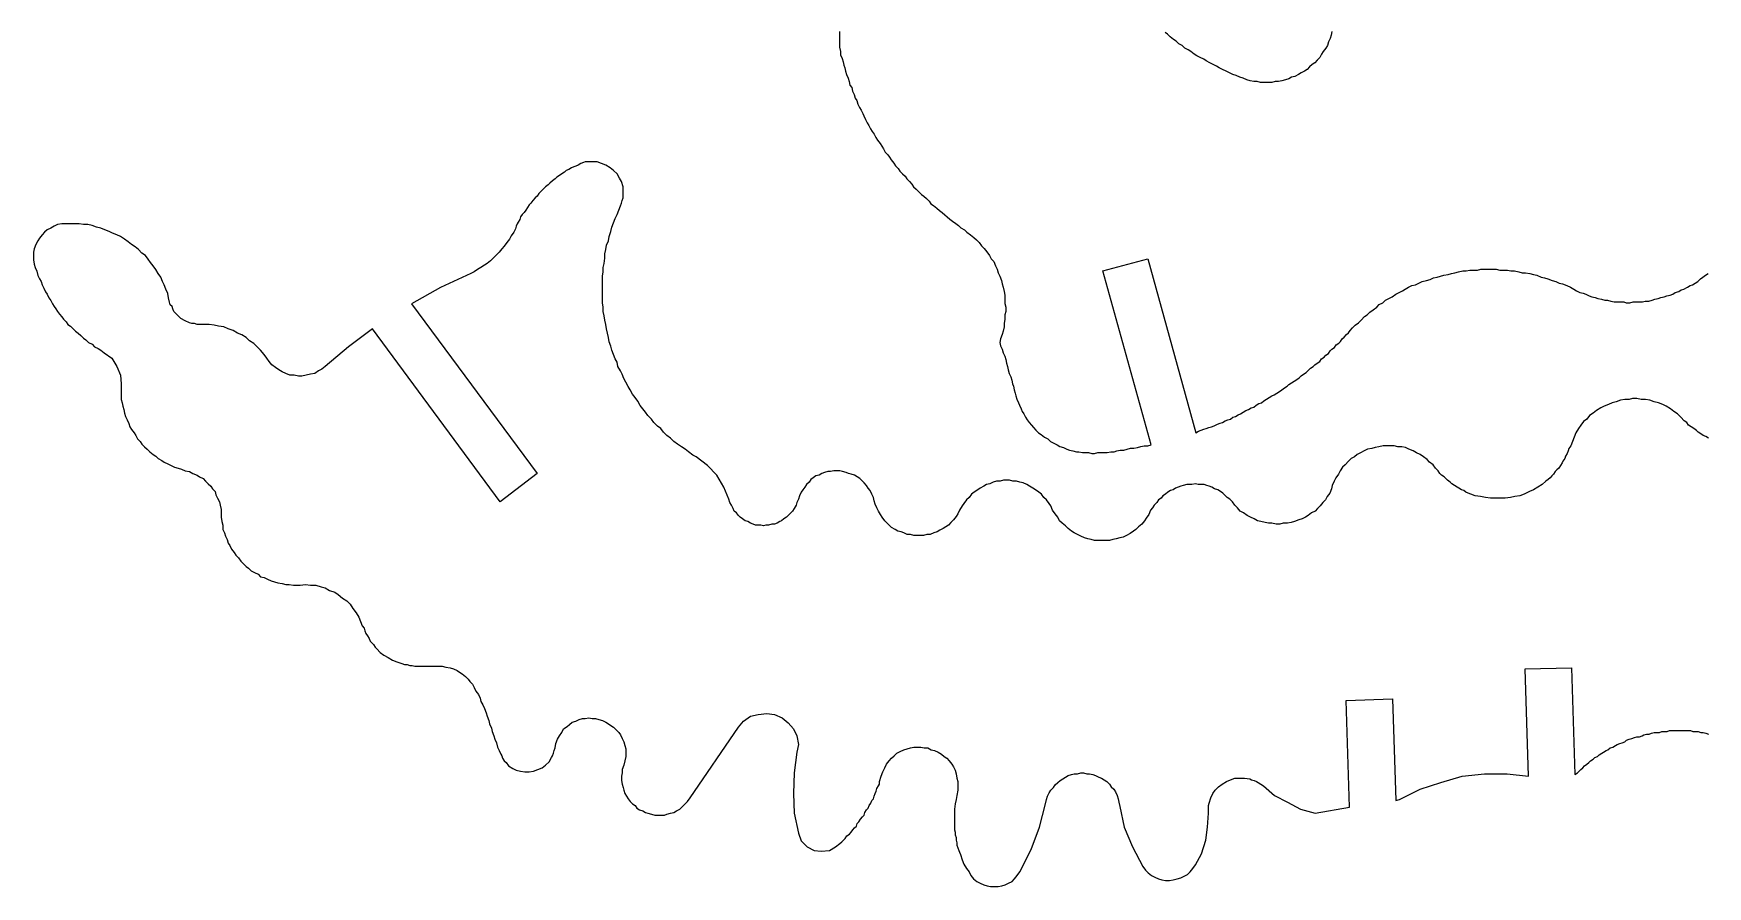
# Model space of a CAD drawing. Extents: x 3 to 449, y 3 to 233.
# Drawn here: x 3 to 112, y 3 to 58.5 of the extents above; entities that cross this region are included whole.
import ezdxf

# ---------------------------------------------------------------- set-up
doc = ezdxf.new("R2010")
doc.units = 0
doc.layers.add('DEFAULT_LAYER', color=1, linetype='CONTINUOUS')

msp = doc.modelspace()

# ---------------------------------------------------------------- linework, layer by layer
at = {"layer": 'DEFAULT_LAYER'}
for points in [[(55.48, 58.65), (55.48, 58.42), (55.48, 58.14), (55.48, 57.92), (55.48, 57.64), (55.54, 57.36), (55.54, 57.14), (55.65, 56.91), (55.71, 56.69), (55.76, 56.46), (55.82, 56.29), (55.87, 56.07), (55.93, 55.85), (56.04, 55.62), (56.1, 55.4), (56.15, 55.17), (56.27, 55.01), (56.32, 54.78), (56.43, 54.56), (56.49, 54.33), (56.6, 54.17), (56.66, 53.94), (56.77, 53.72), (56.88, 53.55), (56.99, 53.33), (57.05, 53.16), (57.16, 52.93), (57.27, 52.71), (57.39, 52.54), (57.5, 52.32), (57.61, 52.15), (57.72, 51.98), (57.83, 51.76), (57.95, 51.59), (58.11, 51.37), (58.23, 51.2), (58.34, 51.03), (58.45, 50.81), (58.62, 50.64), (58.73, 50.47), (58.84, 50.3), (59.01, 50.08), (59.12, 49.91), (59.29, 49.74), (59.4, 49.57), (59.57, 49.4), (59.74, 49.24), (59.85, 49.07), (60.02, 48.9), (60.19, 48.73), (60.3, 48.56), (60.47, 48.4), (60.64, 48.23), (60.8, 48.06), (60.97, 47.95), (61.14, 47.78), (61.31, 47.61), (61.42, 47.44), (61.59, 47.33), (61.81, 47.16), (61.98, 47), (62.15, 46.88), (62.32, 46.72), (62.48, 46.6), (62.65, 46.44), (62.82, 46.32), (63.04, 46.16), (63.21, 46.04), (63.38, 45.88), (63.6, 45.76), (63.77, 45.6), (64, 45.43), (64.22, 45.26), (64.39, 45.09), (64.56, 44.92), (64.72, 44.7), (64.89, 44.53), (65.06, 44.31), (65.23, 44.08), (65.34, 43.86), (65.51, 43.69), (65.62, 43.41), (65.73, 43.19), (65.79, 42.96), (65.9, 42.74), (66.01, 42.46), (66.07, 42.23), (66.12, 42.01), (66.18, 41.73), (66.24, 41.51), (66.24, 41.23), (66.24, 40.95), (66.29, 40.72), (66.29, 40.44), (66.24, 40.22), (66.24, 39.94), (66.18, 39.66), (66.18, 39.43), (66.12, 39.15), (66.07, 38.93), (65.96, 38.65), (65.9, 38.43), (65.96, 38.2), (66.07, 37.98), (66.12, 37.75), (66.24, 37.53), (66.29, 37.31), (66.35, 37.08), (66.4, 36.86), (66.46, 36.63), (66.52, 36.41), (66.63, 36.19), (66.68, 35.96), (66.74, 35.74), (66.8, 35.57), (66.85, 35.35), (66.91, 35.12), (66.96, 34.95), (67.02, 34.73), (67.13, 34.5), (67.19, 34.34), (67.3, 34.11), (67.36, 33.94), (67.47, 33.78), (67.58, 33.55), (67.69, 33.38), (67.81, 33.22), (67.97, 33.05), (68.09, 32.88), (68.25, 32.71), (68.42, 32.54), (68.59, 32.43), (68.81, 32.26), (69.04, 32.15), (69.21, 31.98), (69.43, 31.87), (69.65, 31.76), (69.82, 31.65), (70.05, 31.59), (70.27, 31.48), (70.44, 31.42), (70.66, 31.37), (70.89, 31.31), (71.05, 31.31), (71.28, 31.26), (71.5, 31.26), (71.67, 31.26), (71.89, 31.2), (72.06, 31.2), (72.29, 31.26), (72.51, 31.26), (72.73, 31.26), (72.9, 31.26), (73.13, 31.31), (73.35, 31.31), (73.52, 31.37), (73.74, 31.42), (73.97, 31.42), (74.19, 31.48), (74.41, 31.54), (74.64, 31.54), (74.86, 31.59), (75.09, 31.65), (75.31, 31.7), (75.54, 31.7), (75.76, 31.76), (72.62, 43.08), (75.54, 43.86), (78.67, 32.54), (78.84, 32.66), (79.01, 32.71), (79.18, 32.77), (79.34, 32.82), (79.51, 32.88), (79.68, 32.94), (79.85, 32.99), (80.07, 33.1), (80.24, 33.16), (80.41, 33.22), (80.58, 33.33), (80.74, 33.38), (80.91, 33.44), (81.08, 33.55), (81.25, 33.61), (81.42, 33.72), (81.58, 33.78), (81.75, 33.89), (81.92, 34), (82.09, 34.06), (82.26, 34.17), (82.43, 34.22), (82.59, 34.34), (82.76, 34.45), (82.93, 34.5), (83.1, 34.62), (83.27, 34.73), (83.43, 34.84), (83.6, 34.95), (83.77, 35.01), (83.94, 35.12), (84.11, 35.23), (84.27, 35.35), (84.44, 35.46), (84.61, 35.57), (84.72, 35.68), (84.89, 35.79), (85.06, 35.91), (85.23, 36.02), (85.39, 36.13), (85.51, 36.24), (85.67, 36.35), (85.84, 36.47), (85.95, 36.58), (86.12, 36.75), (86.29, 36.86), (86.4, 36.97), (86.57, 37.08), (86.74, 37.19), (86.85, 37.36), (87.02, 37.47), (87.13, 37.59), (87.3, 37.7), (87.41, 37.87), (87.52, 37.98), (87.69, 38.09), (87.8, 38.26), (87.97, 38.37), (88.08, 38.48), (88.19, 38.65), (88.31, 38.76), (88.47, 38.93), (88.59, 39.04), (88.7, 39.21), (88.87, 39.38), (89.04, 39.55), (89.26, 39.71), (89.43, 39.88), (89.65, 40.11), (89.82, 40.22), (89.99, 40.39), (90.21, 40.55), (90.44, 40.72), (90.6, 40.89), (90.83, 41), (91, 41.17), (91.22, 41.28), (91.44, 41.39), (91.67, 41.56), (91.89, 41.67), (92.12, 41.79), (92.28, 41.9), (92.51, 42.01), (92.73, 42.12), (92.96, 42.18), (93.18, 42.29), (93.4, 42.4), (93.68, 42.46), (93.91, 42.52), (94.13, 42.63), (94.36, 42.68), (94.58, 42.74), (94.8, 42.8), (95.08, 42.85), (95.31, 42.91), (95.53, 42.96), (95.76, 43.02), (96.04, 43.08), (96.26, 43.08), (96.49, 43.13), (96.77, 43.13), (96.99, 43.13), (97.21, 43.19), (97.49, 43.19), (97.72, 43.19), (97.94, 43.19), (98.22, 43.19), (98.45, 43.13), (98.67, 43.13), (98.95, 43.13), (99.17, 43.08), (99.4, 43.08), (99.68, 43.02), (99.9, 42.96), (100.13, 42.96), (100.41, 42.91), (100.63, 42.85), (100.85, 42.8), (101.13, 42.68), (101.36, 42.63), (101.58, 42.57), (101.86, 42.46), (102.09, 42.4), (102.31, 42.29), (102.53, 42.23), (102.81, 42.12), (103.04, 42.01), (103.26, 41.9), (103.43, 41.79), (103.66, 41.67), (103.88, 41.62), (104.05, 41.56), (104.27, 41.45), (104.44, 41.39), (104.66, 41.34), (104.83, 41.28), (105.06, 41.23), (105.28, 41.17), (105.45, 41.17), (105.67, 41.11), (105.9, 41.06), (106.06, 41.06), (106.29, 41.06), (106.51, 41.06), (106.68, 41), (106.9, 41), (107.13, 41.06), (107.3, 41.06), (107.52, 41.06), (107.74, 41.06), (107.91, 41.11), (108.14, 41.11), (108.36, 41.17), (108.53, 41.23), (108.75, 41.28), (108.92, 41.34), (109.14, 41.39), (109.31, 41.45), (109.54, 41.51), (109.7, 41.56), (109.87, 41.67), (110.1, 41.73), (110.26, 41.84), (110.43, 41.9), (110.66, 42.01), (110.83, 42.12), (110.99, 42.18), (111.16, 42.29), (111.33, 42.4), (111.5, 42.57), (111.67, 42.68), (111.83, 42.8), (112, 42.91)], [(87.52, 58.65), (87.47, 58.42), (87.41, 58.2), (87.3, 57.98), (87.24, 57.75), (87.13, 57.58), (86.96, 57.36), (86.85, 57.19), (86.74, 56.97), (86.57, 56.8), (86.4, 56.63), (86.23, 56.52), (86.07, 56.35), (85.9, 56.18), (85.73, 56.07), (85.51, 55.96), (85.34, 55.85), (85.11, 55.73), (84.89, 55.68), (84.72, 55.57), (84.5, 55.51), (84.27, 55.45), (84.05, 55.4), (83.83, 55.4), (83.6, 55.34), (83.32, 55.34), (83.1, 55.34), (82.87, 55.34), (82.65, 55.4), (82.43, 55.4), (82.2, 55.45), (81.98, 55.51), (81.75, 55.62), (81.53, 55.68), (81.3, 55.79), (81.08, 55.85), (80.86, 55.96), (80.63, 56.07), (80.41, 56.18), (80.18, 56.29), (80.02, 56.41), (79.79, 56.52), (79.57, 56.63), (79.34, 56.74), (79.18, 56.86), (78.95, 56.97), (78.73, 57.08), (78.56, 57.19), (78.34, 57.36), (78.17, 57.47), (77.94, 57.58), (77.78, 57.75), (77.55, 57.86), (77.38, 58.03), (77.22, 58.14), (76.99, 58.31), (76.82, 58.48), (76.66, 58.59)], [(112.02, 32.2), (111.85, 32.31), (111.69, 32.37), (111.52, 32.48), (111.35, 32.59), (111.24, 32.7), (111.07, 32.82), (110.9, 32.93), (110.73, 33.04), (110.62, 33.21), (110.45, 33.32), (110.23, 33.55), (110.01, 33.77), (109.78, 33.94), (109.56, 34.11), (109.28, 34.27), (109.05, 34.39), (108.77, 34.5), (108.49, 34.55), (108.21, 34.67), (107.93, 34.72), (107.65, 34.72), (107.37, 34.78), (107.09, 34.78), (106.87, 34.72), (106.59, 34.72), (106.31, 34.67), (106.03, 34.55), (105.75, 34.5), (105.53, 34.39), (105.25, 34.27), (105.02, 34.16), (104.74, 33.99), (104.52, 33.83), (104.29, 33.66), (104.12, 33.43), (103.9, 33.27), (103.73, 33.04), (103.56, 32.82), (103.4, 32.54), (103.28, 32.26), (103.17, 31.98), (103.06, 31.7), (102.95, 31.53), (102.89, 31.36), (102.84, 31.19), (102.72, 31.02), (102.67, 30.86), (102.56, 30.69), (102.5, 30.58), (102.39, 30.41), (102.28, 30.24), (102.16, 30.13), (102.05, 30.02), (101.94, 29.85), (101.83, 29.74), (101.72, 29.62), (101.6, 29.51), (101.44, 29.4), (101.21, 29.18), (100.93, 29.01), (100.65, 28.84), (100.37, 28.73), (100.04, 28.56), (99.76, 28.45), (99.42, 28.39), (99.14, 28.34), (98.8, 28.28), (98.47, 28.28), (98.13, 28.28), (97.85, 28.28), (97.51, 28.34), (97.18, 28.39), (96.84, 28.45), (96.56, 28.56), (96.39, 28.62), (96.23, 28.67), (96.11, 28.78), (95.95, 28.84), (95.78, 28.95), (95.67, 29.01), (95.5, 29.12), (95.33, 29.23), (95.22, 29.34), (95.05, 29.46), (94.94, 29.57), (94.83, 29.68), (94.66, 29.79), (94.55, 29.9), (94.43, 30.07), (94.27, 30.24), (94.1, 30.46), (93.87, 30.63), (93.71, 30.8), (93.48, 30.97), (93.26, 31.14), (93.03, 31.25), (92.81, 31.36), (92.53, 31.47), (92.31, 31.58), (92.08, 31.64), (91.8, 31.64), (91.58, 31.7), (91.3, 31.7), (91.07, 31.7), (90.85, 31.7), (90.57, 31.64), (90.34, 31.58), (90.12, 31.53), (89.84, 31.47), (89.62, 31.36), (89.39, 31.25), (89.17, 31.14), (89, 30.97), (88.78, 30.86), (88.61, 30.69), (88.38, 30.46), (88.22, 30.3), (88.05, 30.07), (87.94, 29.85), (87.77, 29.62), (87.66, 29.4), (87.54, 29.12), (87.49, 28.9), (87.38, 28.62), (87.21, 28.39), (87.1, 28.17), (86.93, 28), (86.76, 27.78), (86.59, 27.61), (86.42, 27.44), (86.2, 27.33), (85.98, 27.16), (85.81, 27.05), (85.58, 26.94), (85.36, 26.88), (85.08, 26.77), (84.86, 26.71), (84.63, 26.66), (84.35, 26.66), (84.13, 26.6), (83.9, 26.6), (83.62, 26.66), (83.4, 26.66), (83.17, 26.71), (82.89, 26.77), (82.67, 26.82), (82.45, 26.94), (82.22, 27.05), (82, 27.16), (81.77, 27.33), (81.55, 27.44), (81.38, 27.66), (81.21, 27.83), (81.05, 28.06), (80.88, 28.22), (80.71, 28.34), (80.54, 28.5), (80.43, 28.62), (80.26, 28.73), (80.09, 28.84), (79.87, 28.9), (79.7, 29.01), (79.53, 29.06), (79.37, 29.12), (79.2, 29.18), (78.97, 29.18), (78.81, 29.18), (78.64, 29.23), (78.41, 29.18), (78.25, 29.18), (78.08, 29.18), (77.85, 29.12), (77.69, 29.06), (77.52, 29.01), (77.35, 28.95), (77.18, 28.84), (77.01, 28.78), (76.85, 28.67), (76.68, 28.56), (76.51, 28.45), (76.4, 28.28), (76.23, 28.17), (76.12, 28), (75.95, 27.83), (75.84, 27.66), (75.72, 27.5), (75.61, 27.22), (75.44, 26.99), (75.33, 26.82), (75.16, 26.6), (74.94, 26.43), (74.77, 26.26), (74.6, 26.15), (74.38, 25.98), (74.16, 25.87), (73.93, 25.76), (73.71, 25.7), (73.48, 25.65), (73.26, 25.59), (73.04, 25.53), (72.81, 25.53), (72.59, 25.53), (72.31, 25.53), (72.08, 25.53), (71.86, 25.59), (71.64, 25.65), (71.41, 25.7), (71.19, 25.81), (70.96, 25.93), (70.74, 26.04), (70.57, 26.15), (70.35, 26.32), (70.18, 26.49), (69.96, 26.66), (69.79, 26.82), (69.68, 27.05), (69.51, 27.27), (69.34, 27.5), (69.23, 27.78), (69.12, 27.94), (68.95, 28.17), (68.78, 28.34), (68.61, 28.56), (68.44, 28.67), (68.22, 28.84), (68.05, 28.95), (67.83, 29.06), (67.66, 29.18), (67.43, 29.29), (67.21, 29.34), (66.99, 29.4), (66.76, 29.4), (66.54, 29.46), (66.31, 29.46), (66.15, 29.46), (65.92, 29.4), (65.7, 29.4), (65.47, 29.34), (65.25, 29.23), (65.03, 29.18), (64.86, 29.06), (64.63, 28.95), (64.47, 28.84), (64.24, 28.67), (64.07, 28.56), (63.91, 28.34), (63.74, 28.17), (63.57, 27.94), (63.46, 27.78), (63.29, 27.5), (63.18, 27.27), (63.07, 27.1), (62.9, 26.88), (62.73, 26.71), (62.56, 26.54), (62.39, 26.43), (62.23, 26.32), (62, 26.21), (61.83, 26.1), (61.61, 26.04), (61.38, 25.93), (61.16, 25.93), (60.94, 25.87), (60.77, 25.87), (60.54, 25.87), (60.32, 25.87), (60.1, 25.93), (59.87, 25.93), (59.65, 26.04), (59.48, 26.1), (59.26, 26.15), (59.09, 26.26), (58.86, 26.38), (58.7, 26.54), (58.53, 26.71), (58.42, 26.82), (58.25, 27.05), (58.14, 27.22), (58.02, 27.44), (57.91, 27.66), (57.8, 27.89), (57.74, 28.11), (57.69, 28.34), (57.58, 28.56), (57.46, 28.78), (57.35, 28.95), (57.24, 29.12), (57.07, 29.29), (56.96, 29.4), (56.79, 29.57), (56.62, 29.68), (56.46, 29.79), (56.23, 29.85), (56.06, 29.9), (55.9, 29.96), (55.67, 30.02), (55.5, 30.07), (55.28, 30.07), (55.11, 30.07), (54.89, 30.02), (54.72, 30.02), (54.49, 29.96), (54.33, 29.9), (54.16, 29.79), (53.93, 29.74), (53.77, 29.62), (53.6, 29.51), (53.49, 29.34), (53.32, 29.18), (53.21, 29.01), (53.09, 28.84), (52.98, 28.67), (52.87, 28.45), (52.81, 28.22), (52.7, 28), (52.65, 27.83), (52.53, 27.61), (52.42, 27.44), (52.31, 27.33), (52.14, 27.16), (52.03, 27.05), (51.86, 26.94), (51.69, 26.82), (51.58, 26.77), (51.41, 26.66), (51.25, 26.6), (51.08, 26.6), (50.85, 26.54), (50.69, 26.54), (50.52, 26.49), (50.35, 26.54), (50.18, 26.54), (50.01, 26.54), (49.85, 26.6), (49.68, 26.66), (49.51, 26.77), (49.34, 26.82), (49.17, 26.94), (49.01, 27.05), (48.89, 27.16), (48.78, 27.33), (48.61, 27.44), (48.56, 27.61), (48.45, 27.83), (48.33, 28), (48.28, 28.22), (47.94, 29.01), (47.49, 29.79), (46.88, 30.41), (46.15, 30.97), (45.92, 31.08), (45.64, 31.3), (45.42, 31.47), (45.2, 31.64), (44.92, 31.81), (44.69, 31.98), (44.47, 32.2), (44.24, 32.37), (44.02, 32.59), (43.85, 32.82), (43.63, 32.98), (43.4, 33.21), (43.24, 33.43), (43.01, 33.66), (42.84, 33.88), (42.68, 34.11), (42.51, 34.33), (42.34, 34.61), (42.17, 34.83), (42, 35.06), (41.84, 35.34), (41.72, 35.56), (41.56, 35.84), (41.44, 36.07), (41.33, 36.35), (41.22, 36.57), (41.05, 36.85), (41, 37.13), (40.88, 37.35), (40.77, 37.63), (40.66, 37.91), (40.6, 38.19), (40.49, 38.47), (40.44, 38.75), (40.38, 39.03), (40.32, 39.31), (40.27, 39.59), (40.21, 39.87), (40.15, 40.15), (40.1, 40.44), (40.1, 40.72), (40.04, 41), (40.04, 41.28), (40.04, 41.56), (40.04, 41.84), (40.04, 42.17), (40.04, 42.45), (40.04, 42.73), (40.1, 43.01), (40.1, 43.29), (40.15, 43.57), (40.21, 43.91), (40.21, 44.19), (40.27, 44.47), (40.32, 44.75), (40.44, 45.03), (40.49, 45.31), (40.6, 45.64), (40.66, 45.92), (40.77, 46.2), (40.88, 46.48), (41, 46.76), (41.11, 47.04), (41.22, 47.32), (41.28, 47.49), (41.33, 47.66), (41.39, 47.83), (41.39, 47.94), (41.39, 48.28), (41.39, 48.56), (41.28, 48.89), (41.16, 49.12), (41, 49.4), (40.77, 49.62), (40.55, 49.79), (40.27, 49.96), (39.99, 50.07), (39.71, 50.18), (39.43, 50.18), (39.09, 50.18), (38.92, 50.18), (38.81, 50.13), (38.64, 50.07), (38.47, 49.96), (38.31, 49.9), (38.19, 49.85), (38.03, 49.79), (37.86, 49.68), (37.69, 49.62), (37.58, 49.51), (37.41, 49.4), (37.24, 49.29), (37.07, 49.17), (36.96, 49.06), (36.79, 48.95), (36.63, 48.78), (36.51, 48.67), (36.35, 48.56), (36.18, 48.39), (36.07, 48.28), (35.9, 48.11), (35.79, 47.94), (35.67, 47.83), (35.51, 47.66), (35.39, 47.49), (35.28, 47.38), (35.17, 47.21), (35.06, 47.04), (34.95, 46.88), (34.83, 46.76), (34.72, 46.6), (34.67, 46.43), (34.55, 46.26), (34.5, 46.15), (34.44, 45.98), (34.39, 45.81), (34.27, 45.59), (34.11, 45.36), (33.99, 45.14), (33.83, 44.92), (33.66, 44.69), (33.49, 44.52), (33.32, 44.3), (33.15, 44.13), (32.98, 43.96), (32.76, 43.74), (32.54, 43.57), (32.37, 43.46), (32.14, 43.29), (31.92, 43.18), (31.7, 43.01), (31.47, 42.9), (29.51, 42), (27.61, 40.94), (35.79, 29.9), (33.38, 28.06), (25.09, 39.31), (23.52, 38.14), (22.01, 36.85), (21.78, 36.68), (21.56, 36.57), (21.33, 36.4), (21.05, 36.35), (20.77, 36.29), (20.49, 36.23), (20.27, 36.23), (19.99, 36.29), (19.71, 36.29), (19.43, 36.4), (19.21, 36.51), (18.98, 36.63), (18.76, 36.79), (18.53, 36.96), (18.36, 37.19), (18.2, 37.41), (18.03, 37.63), (17.8, 37.91), (17.58, 38.14), (17.36, 38.36), (17.08, 38.53), (16.85, 38.75), (16.57, 38.92), (16.29, 39.03), (16.01, 39.2), (15.68, 39.31), (15.4, 39.43), (15.06, 39.48), (14.78, 39.54), (14.44, 39.59), (14.16, 39.59), (13.83, 39.59), (13.66, 39.59), (13.49, 39.65), (13.32, 39.65), (13.16, 39.71), (12.88, 39.82), (12.6, 39.99), (12.37, 40.21), (12.15, 40.44), (12.09, 40.6), (12.04, 40.77), (11.92, 40.88), (11.87, 41.05), (11.81, 41.33), (11.76, 41.61), (11.64, 41.89), (11.53, 42.17), (11.42, 42.4), (11.31, 42.68), (11.14, 42.9), (10.97, 43.18), (10.8, 43.4), (10.63, 43.63), (10.47, 43.85), (10.3, 44.08), (10.07, 44.24), (9.85, 44.47), (9.63, 44.64), (9.4, 44.8), (9.18, 44.97), (8.95, 45.14), (8.67, 45.31), (8.45, 45.42), (8.17, 45.53), (7.95, 45.64), (7.67, 45.76), (7.39, 45.87), (7.11, 45.92), (6.83, 46.04), (6.55, 46.09), (6.27, 46.09), (5.99, 46.15), (5.71, 46.15), (5.43, 46.15), (5.15, 46.15), (4.87, 46.15), (4.59, 46.09), (4.36, 45.98), (4.14, 45.87), (3.91, 45.76), (3.74, 45.59), (3.58, 45.42), (3.41, 45.2), (3.3, 45.03), (3.18, 44.8), (3.07, 44.52), (3.02, 44.3), (3.02, 44.08), (3.02, 43.8), (3.07, 43.52), (3.13, 43.29), (3.24, 43.07), (3.3, 42.79), (3.41, 42.56), (3.52, 42.4), (3.58, 42.17), (3.69, 41.95), (3.8, 41.72), (3.91, 41.56), (4.02, 41.33), (4.14, 41.16), (4.25, 40.94), (4.36, 40.77), (4.47, 40.6), (4.59, 40.44), (4.7, 40.27), (4.87, 40.1), (4.98, 39.93), (5.15, 39.76), (5.26, 39.59), (5.43, 39.48), (5.59, 39.31), (5.76, 39.15), (5.93, 39.03), (6.1, 38.87), (6.27, 38.7), (6.43, 38.59), (6.6, 38.42), (6.83, 38.31), (6.99, 38.14), (7.22, 38.03), (7.39, 37.91), (7.61, 37.75), (8.11, 37.41), (8.45, 36.85), (8.67, 36.29), (8.73, 35.73), (8.73, 35.45), (8.73, 35.23), (8.73, 35), (8.73, 34.72), (8.79, 34.5), (8.84, 34.27), (8.9, 34.05), (8.95, 33.83), (9.01, 33.6), (9.12, 33.38), (9.23, 33.15), (9.29, 32.93), (9.4, 32.76), (9.57, 32.54), (9.68, 32.37), (9.79, 32.14), (9.96, 31.98), (10.07, 31.81), (10.24, 31.64), (10.41, 31.47), (10.58, 31.3), (10.8, 31.14), (10.97, 31.02), (11.14, 30.86), (11.36, 30.74), (11.53, 30.63), (11.76, 30.52), (11.98, 30.41), (12.2, 30.3), (12.43, 30.24), (12.65, 30.18), (12.88, 30.07), (13.16, 30.02), (13.38, 29.9), (13.66, 29.79), (13.83, 29.68), (14.05, 29.57), (14.22, 29.4), (14.39, 29.23), (14.56, 29.06), (14.67, 28.9), (14.84, 28.73), (14.89, 28.5), (15, 28.28), (15.12, 28.06), (15.17, 27.83), (15.23, 27.55), (15.23, 27.27), (15.23, 27.05), (15.28, 26.77), (15.34, 26.54), (15.34, 26.26), (15.45, 26.04), (15.51, 25.81), (15.62, 25.59), (15.68, 25.37), (15.79, 25.2), (15.9, 24.97), (16.07, 24.75), (16.18, 24.58), (16.35, 24.41), (16.52, 24.19), (16.68, 24.02), (16.85, 23.85), (17.02, 23.74), (17.19, 23.57), (17.41, 23.46), (17.64, 23.35), (17.8, 23.18), (18.03, 23.13), (18.25, 23.01), (18.48, 22.9), (18.7, 22.85), (18.93, 22.79), (19.21, 22.73), (19.43, 22.68), (19.65, 22.68), (19.93, 22.62), (20.16, 22.62), (20.38, 22.62), (20.72, 22.68), (21.05, 22.62), (21.39, 22.62), (21.73, 22.51), (22.01, 22.45), (22.29, 22.29), (22.62, 22.17), (22.85, 22.01), (23.13, 21.78), (23.41, 21.61), (23.63, 21.39), (23.8, 21.11), (24.02, 20.83), (24.19, 20.55), (24.3, 20.27), (24.41, 19.99), (24.53, 19.82), (24.58, 19.65), (24.64, 19.49), (24.75, 19.32), (24.86, 19.15), (24.92, 18.98), (25.03, 18.87), (25.14, 18.76), (25.25, 18.59), (25.37, 18.48), (25.59, 18.25), (25.81, 18.08), (26.1, 17.92), (26.38, 17.75), (26.66, 17.64), (26.99, 17.52), (27.16, 17.47), (27.33, 17.47), (27.5, 17.41), (27.66, 17.41), (27.83, 17.36), (28, 17.36), (28.17, 17.36), (28.34, 17.36), (28.5, 17.36), (28.73, 17.36), (28.9, 17.36), (29.01, 17.36), (29.34, 17.36), (29.62, 17.36), (29.85, 17.3), (30.13, 17.24), (30.35, 17.19), (30.58, 17.08), (30.74, 16.96), (30.91, 16.85), (31.14, 16.68), (31.3, 16.52), (31.42, 16.35), (31.58, 16.18), (31.7, 15.96), (31.81, 15.73), (31.98, 15.51), (32.09, 15.28), (32.14, 15.06), (32.26, 14.84), (32.37, 14.61), (32.48, 14.33), (32.54, 14.11), (32.65, 13.83), (32.7, 13.6), (32.82, 13.32), (32.87, 13.1), (32.98, 12.82), (33.04, 12.6), (33.15, 12.37), (33.21, 12.09), (33.32, 11.87), (33.43, 11.64), (33.49, 11.53), (33.55, 11.36), (33.66, 11.19), (33.77, 11.08), (33.94, 10.86), (34.22, 10.69), (34.44, 10.58), (34.72, 10.52), (35, 10.47), (35.28, 10.47), (35.56, 10.52), (35.84, 10.63), (36.12, 10.75), (36.35, 10.91), (36.57, 11.14), (36.74, 11.42), (36.79, 11.53), (36.85, 11.7), (36.91, 11.87), (36.96, 12.04), (37.02, 12.32), (37.13, 12.6), (37.24, 12.82), (37.41, 13.04), (37.52, 13.27), (37.75, 13.44), (37.91, 13.55), (38.08, 13.72), (38.31, 13.77), (38.53, 13.88), (38.75, 13.94), (38.92, 13.94), (39.15, 14), (39.37, 13.94), (39.59, 13.94), (39.82, 13.88), (40.04, 13.83), (40.27, 13.72), (40.44, 13.6), (40.6, 13.49), (40.77, 13.38), (40.94, 13.21), (41.11, 13.04), (41.22, 12.88), (41.33, 12.65), (41.44, 12.43), (41.5, 12.2), (41.56, 11.98), (41.56, 11.76), (41.56, 11.48), (41.5, 11.19), (41.44, 10.91), (41.33, 10.63), (41.33, 10.41), (41.28, 10.19), (41.28, 9.91), (41.33, 9.68), (41.39, 9.46), (41.44, 9.29), (41.5, 9.07), (41.61, 8.9), (41.72, 8.73), (41.84, 8.56), (42, 8.39), (42.17, 8.28), (42.28, 8.11), (42.45, 8), (42.68, 7.95), (42.84, 7.83), (43.01, 7.78), (43.24, 7.72), (43.46, 7.67), (43.63, 7.67), (43.85, 7.67), (44.08, 7.67), (44.24, 7.72), (44.47, 7.78), (44.69, 7.83), (44.86, 7.95), (45.08, 8.06), (45.25, 8.23), (45.42, 8.39), (45.59, 8.56), (45.76, 8.79), (48.89, 13.38), (49.23, 13.77), (49.68, 14.11), (50.18, 14.22), (50.74, 14.28), (51.25, 14.22), (51.75, 14), (52.14, 13.66), (52.48, 13.27), (52.7, 12.82), (52.81, 12.26), (52.7, 11.76), (52.53, 10.41), (52.48, 9.07), (52.53, 7.78), (52.81, 6.49), (52.98, 5.99), (53.37, 5.59), (53.82, 5.37), (54.27, 5.31), (54.83, 5.37), (55.22, 5.59), (55.5, 5.82), (55.62, 5.93), (55.73, 6.04), (55.84, 6.15), (55.95, 6.32), (56.12, 6.43), (56.23, 6.55), (56.34, 6.71), (56.46, 6.83), (56.57, 6.94), (56.62, 7.11), (56.74, 7.22), (56.85, 7.39), (56.96, 7.55), (57.07, 7.67), (57.13, 7.83), (57.24, 8), (57.35, 8.11), (57.41, 8.28), (57.52, 8.45), (57.58, 8.62), (57.69, 8.73), (57.74, 8.9), (57.8, 9.07), (57.86, 9.23), (57.91, 9.4), (58.02, 9.57), (58.08, 9.68), (58.08, 9.85), (58.19, 10.19), (58.3, 10.47), (58.42, 10.75), (58.53, 10.97), (58.7, 11.19), (58.86, 11.36), (59.03, 11.53), (59.2, 11.7), (59.42, 11.81), (59.65, 11.92), (59.87, 11.98), (60.1, 12.04), (60.32, 12.09), (60.54, 12.09), (60.77, 12.09), (60.99, 12.04), (61.22, 12.04), (61.44, 11.92), (61.66, 11.87), (61.89, 11.76), (62.11, 11.64), (62.28, 11.48), (62.45, 11.36), (62.62, 11.19), (62.79, 10.97), (62.9, 10.8), (63.01, 10.58), (63.07, 10.35), (63.12, 10.07), (63.18, 9.85), (63.18, 9.57), (63.18, 9.29), (63.12, 8.95), (63.07, 8.67), (63.01, 8.39), (62.95, 8.06), (62.95, 7.72), (62.95, 7.55), (62.95, 7.39), (62.95, 7.22), (62.95, 7.05), (62.95, 6.88), (62.95, 6.71), (63.01, 6.55), (63.01, 6.38), (63.07, 6.21), (63.07, 6.04), (63.12, 5.87), (63.12, 5.71), (63.18, 5.54), (63.23, 5.37), (63.29, 5.26), (63.35, 5.09), (63.46, 4.75), (63.57, 4.47), (63.74, 4.19), (63.91, 3.97), (64.02, 3.74), (64.19, 3.52), (64.41, 3.35), (64.63, 3.24), (64.86, 3.13), (65.08, 3.07), (65.31, 3.02), (65.53, 3.02), (65.81, 3.02), (66.03, 3.07), (66.26, 3.13), (66.48, 3.24), (66.71, 3.35), (66.87, 3.52), (67.04, 3.74), (67.21, 3.97), (67.94, 5.43), (68.5, 6.88), (68.89, 8.39), (68.95, 8.67), (69, 8.9), (69.12, 9.12), (69.23, 9.29), (69.4, 9.46), (69.51, 9.63), (69.68, 9.79), (69.84, 9.91), (70.01, 10.02), (70.18, 10.13), (70.35, 10.24), (70.57, 10.3), (70.74, 10.35), (70.96, 10.35), (71.19, 10.41), (71.36, 10.41), (71.58, 10.35), (71.75, 10.35), (71.97, 10.3), (72.14, 10.24), (72.36, 10.13), (72.53, 10.07), (72.7, 9.96), (72.87, 9.85), (73.04, 9.68), (73.15, 9.51), (73.32, 9.35), (73.43, 9.18), (73.54, 8.95), (73.6, 8.73), (73.65, 8.51), (73.71, 8.23), (73.99, 6.88), (74.55, 5.59), (75.22, 4.31), (75.39, 4.08), (75.56, 3.91), (75.78, 3.74), (76, 3.63), (76.23, 3.52), (76.45, 3.46), (76.68, 3.41), (76.96, 3.41), (77.18, 3.46), (77.46, 3.52), (77.69, 3.58), (77.91, 3.69), (78.13, 3.8), (78.3, 3.97), (78.47, 4.19), (78.64, 4.42), (79.03, 5.15), (79.31, 6.04), (79.42, 6.88), (79.48, 7.78), (79.48, 7.95), (79.48, 8.11), (79.48, 8.28), (79.53, 8.45), (79.65, 8.79), (79.76, 9.07), (79.93, 9.29), (80.15, 9.51), (80.37, 9.68), (80.65, 9.85), (80.93, 9.96), (81.21, 10.07), (81.55, 10.07), (81.83, 10.07), (82.17, 10.02), (82.28, 9.96), (82.45, 9.91), (82.61, 9.85), (82.73, 9.79), (82.89, 9.68), (83.06, 9.57), (83.79, 8.95), (84.63, 8.51), (85.47, 8.06), (86.42, 7.78), (88.66, 8.17), (88.44, 15.12), (91.47, 15.23), (91.69, 8.62), (91.91, 8.67), (93.26, 9.35), (94.6, 9.79), (96, 10.19), (97.46, 10.35), (98.92, 10.35), (100.32, 10.19), (100.09, 17.19), (103.12, 17.24), (103.34, 10.3), (103.51, 10.41), (103.62, 10.52), (103.73, 10.63), (103.84, 10.75), (103.96, 10.86), (104.12, 10.97), (104.24, 11.08), (104.35, 11.19), (104.52, 11.31), (104.63, 11.42), (104.8, 11.48), (104.91, 11.59), (105.08, 11.7), (105.19, 11.76), (105.36, 11.87), (105.47, 11.92), (105.64, 12.04), (105.81, 12.09), (105.97, 12.2), (106.09, 12.26), (106.25, 12.32), (106.42, 12.37), (106.59, 12.43), (106.7, 12.54), (106.87, 12.6), (107.04, 12.65), (107.21, 12.71), (107.37, 12.76), (107.54, 12.76), (107.71, 12.82), (107.82, 12.88), (107.99, 12.93), (108.16, 12.93), (108.33, 12.99), (108.49, 13.04), (108.66, 13.04), (108.83, 13.04), (109, 13.1), (109.17, 13.1), (109.33, 13.1), (109.5, 13.16), (109.67, 13.16), (109.84, 13.16), (110.01, 13.16), (110.17, 13.16), (110.34, 13.16), (110.51, 13.16), (110.68, 13.16), (110.85, 13.16), (111.01, 13.1), (111.18, 13.1), (111.35, 13.1), (111.52, 13.04), (111.69, 13.04), (111.85, 12.99), (112.02, 12.93)]]:
    msp.add_lwpolyline(points, dxfattribs=at)

doc.saveas('drawing.dxf')
